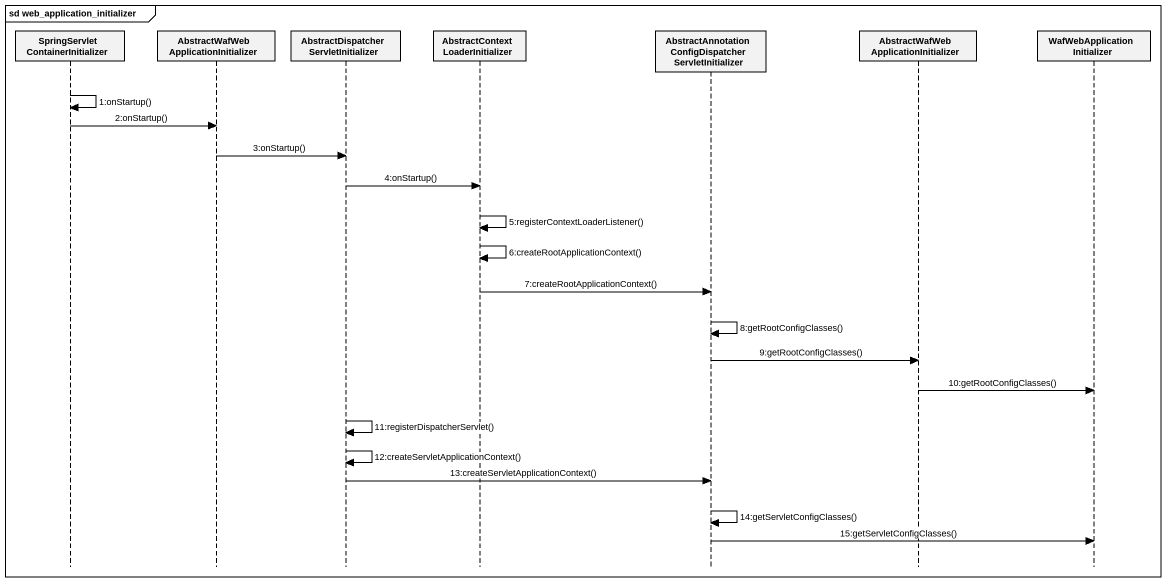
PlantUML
@startuml
mainframe sd web_application_initializer
hide footbox
participant "SpringServlet ContainerInitializer" as SpringServlet
participant "AbstractWafWeb ApplicationInitializer" as AbstractWafWeb
participant "AbstractDispatcher ServletInitializer" as AbstractDispatcher
participant "AbstractContext LoaderInitializer" as AbstractContext
participant "AbstractAnnotation ConfigDispatcher ServletInitializer" as AbstractAnnotation
participant "AbstractWafWeb ApplicationInitializer" as AbstractWafWeb_2
participant "WafWebApplication Initializer" as WafWebApplication

SpringServlet -> SpringServlet : 1:onStartup()
SpringServlet -> AbstractWafWeb : 2:onStartup()
AbstractWafWeb -> AbstractDispatcher : 3:onStartup()
AbstractDispatcher -> AbstractContext : 4:onStartup()
AbstractContext -> AbstractContext : 5:registerContextLoaderListener()
AbstractContext -> AbstractContext : 6:createRootApplicationContext()
AbstractContext -> AbstractAnnotation : 7:createRootApplicationContext()
AbstractAnnotation -> AbstractAnnotation : 8:getRootConfigClasses()
AbstractAnnotation -> AbstractWafWeb_2 : 9:getRootConfigClasses()
AbstractWafWeb_2 -> WafWebApplication : 10:getRootConfigClasses()
AbstractDispatcher -> AbstractDispatcher : 11:registerDispatcherServlet()
AbstractDispatcher -> AbstractDispatcher : 12:createServletApplicationContext()
AbstractDispatcher -> AbstractAnnotation : 13:createServletApplicationContext()
AbstractAnnotation -> AbstractAnnotation : 14:getServletConfigClasses()
AbstractAnnotation -> WafWebApplication : 15:getServletConfigClasses()
@enduml
